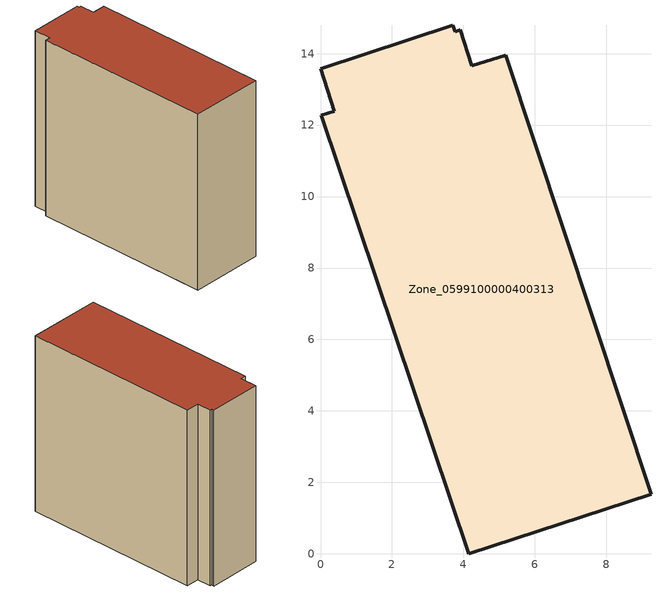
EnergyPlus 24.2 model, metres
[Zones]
Zone_0599100000400313
 floor ground (C_G): 0.03,12.27 0.39,12.39 0,13.57 3.71,14.8 3.78,14.62 3.91,14.67 4.24,13.65 5.18,13.96 9.25,1.66 4.15,0 z3.6
 wall outside (C_F): 0.39,12.39 0.03,12.27 4.15,0 9.25,1.66 5.18,13.96 4.24,13.65 3.91,14.67 3.78,14.62 3.71,14.8 0,13.57 0.39,12.39 z3.6:16.74
 roof outside (C_R): 4.24,13.65 3.91,14.67 3.78,14.62 3.71,14.8 0,13.57 0.39,12.39 0.03,12.27 4.15,0 9.25,1.66 5.18,13.96 z16.74
[BUILDING]
Pand.0599100000400313: North Axis=0; Terrain=City; Loads Convergence Tolerance Value=0.04; Temperature Convergence Tolerance Value=0.4; Solar Distribution=FullExterior; Maximum Number of Warmup Days=25; Minimum Number of Warmup Days=1
[Site:Location]
Rotterdam.The.Hague.AP_ZH_NLD Design_Conditions: Latitude=51.96; Longitude=4.45; Time Zone=1; Elevation=-4.5
[SITE:GROUNDTEMPERATURE:BUILDINGSURFACE]
18, 18, 18, 18, 18, 18, 18, 18, 18, 18, 18, 18
[MATERIAL] Thermal Absorptance=0.9; Solar Absorptance=0.7; Visible Absorptance=0.7
Name | Roughness | Thickness | Conductivity | Density | Specific Heat
G.TI.1992-2005 | MediumSmooth | 0.15 | 0.06 | 540 | 1210
F.TI.1992-2005 | Rough | 0.3 | 0.12 | 1920 | 840
R.TI.1992-2005 | MediumRough | 0.2 | 0.08 | 1500 | 1000
[CONSTRUCTION]
C_G: G.TI.1992-2005
C_F: F.TI.1992-2005
C_R: R.TI.1992-2005
[ZONE]
Zone_0599100000400313: Type=1; Multiplier=1; Ceiling Height=Autocalculate; Volume=Autocalculate; Floor Area=autocalculate; Part of Total Floor Area=Yes
[ZONEINFILTRATION:DESIGNFLOWRATE]
Infil_Zone_0599100000400313: Zone or ZoneList or Space or SpaceList=Zone_0599100000400313; Schedule=AlwaysOn; Design Flow Rate Calculation Method=Flow/Area; Flow Rate per Floor Area=0.0015; Constant Term Coefficient=1; Temperature Term Coefficient=0; Velocity Term Coefficient=0; Velocity Squared Term Coefficient=0
[HVACTEMPLATE:ZONE:IDEALLOADSAIRSYSTEM]
Zone_0599100000400313: Maximum Heating Supply Air Temperature=50; Minimum Cooling Supply Air Temperature=13; Maximum Heating Supply Air Humidity Ratio=0.0156; Minimum Cooling Supply Air Humidity Ratio=0.0077; Heating Limit=NoLimit; Cooling Limit=NoLimit; Dehumidification Control Type=ConstantSensibleHeatRatio; Cooling Sensible Heat Ratio=0.7; Dehumidification Setpoint=60; Humidification Control Type=None; Humidification Setpoint=30; Outdoor Air Method=None; Outdoor Air Flow Rate per Person=0.00944; Outdoor Air Flow Rate per Zone Floor Area=0; Outdoor Air Flow Rate per Zone=0; Demand Controlled Ventilation Type=None; Outdoor Air Economizer Type=NoEconomizer; Heat Recovery Type=None; Sensible Heat Recovery Effectiveness=0.7; Latent Heat Recovery Effectiveness=0.65
[ZONECONTROL:THERMOSTAT]
ThermostatControl_Zone_0599100000400313: Zone or ZoneList=Zone_0599100000400313; Control Type Schedule=DualSetpointControlType; Control 1=Thermostat_Zone_0599100000400313; Temperature Difference Between Cutout And Setpoint=0
[THERMOSTATSETPOINT:DUALSETPOINT]
Thermostat_Zone_0599100000400313: Heating Setpoint Temperature Schedule=HeatingSetpoint_Zone_0599100000400313; Cooling Setpoint Temperature Schedule=CoolingSetpoint_Zone_0599100000400313
[SCHEDULE:COMPACT]
HeatingSetpoint_Zone_0599100000400313: Through: 12/31, For: AllDays, Until: 24:00, 21
CoolingSetpoint_Zone_0599100000400313: Through: 12/31, For: AllDays, Until: 24:00, 24
DualSetpointControlType: Through: 12/31, For: AllDays, Until: 24:00, 4
AlwaysOn: Through: 12/31, For: AllDays, Until: 24:00, 1
